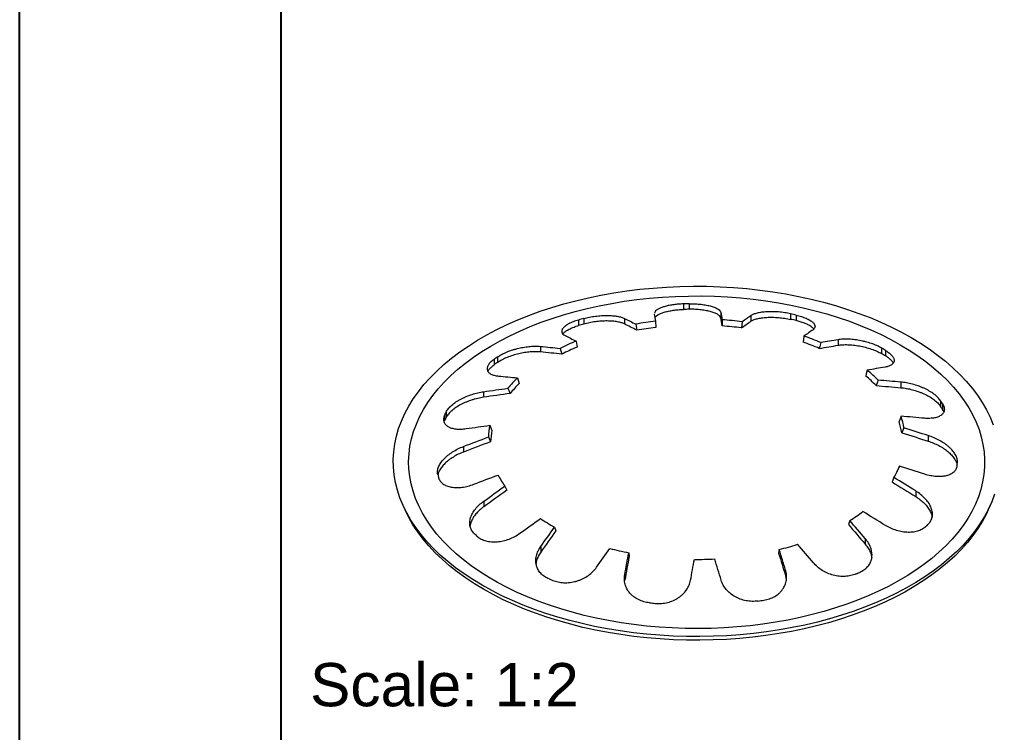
# Model space of a CAD drawing. Header units: millimetres. Extents: x 4187 to 4443, y 1230 to 1589.
# Drawn here: x 4186.7 to 4281.7, y 1303.2 to 1372.8 of the extents above; entities that cross this region are included whole.
import ezdxf

# ---------------------------------------------------------------- set-up
doc = ezdxf.new("R2010")
doc.units = ezdxf.units.MM
doc.styles.get("Standard").update_dxf_attribs({"font": 'arial.ttf'})

msp = doc.modelspace()

# ---------------------------------------------------------------- linework, layer by layer
at = {"color": 135, "lineweight": 25}
msp.add_line((4186.694, 1230.315), (4186.694, 1588.758), dxfattribs=at)
msp.add_line((4212.206, 1582.38), (4212.206, 1236.693))
at = {"color": 7, "linetype": 'Continuous', "lineweight": 15}
for p, q in [((4251.537, 1345.02), (4251.537, 1344.479)), ((4252.103, 1345.033), (4252.103, 1344.492)), ((4248.706, 1344.06), (4248.693, 1344.014)), ((4255.184, 1344.184), (4255.184, 1343.643)), ((4258.126, 1343.87), (4258.126, 1343.329)), ((4262.007, 1344.052), (4262.007, 1343.51)), ((4262.533, 1343.931), (4262.533, 1343.389)), ((4241.29, 1343.447), (4241.29, 1342.905)), ((4241.798, 1343.591), (4241.798, 1343.05)), ((4245.769, 1343.607), (4245.769, 1343.066)), ((4246.89, 1343.043), (4246.986, 1342.453)), ((4248.818, 1343.324), (4248.829, 1342.722)), ((4255.314, 1343.467), (4255.325, 1342.863)), ((4257.272, 1343.271), (4257.197, 1342.676)), ((4263.307, 1341.875), (4263.231, 1341.28)), ((4241.056, 1341.388), (4241.152, 1340.799)), ((4266.643, 1341.525), (4266.643, 1340.983)), ((4237.573, 1340.87), (4237.573, 1340.328)), ((4239.493, 1340.679), (4239.658, 1340.121)), ((4270.89, 1340.709), (4270.89, 1340.167)), ((4271.285, 1340.475), (4271.285, 1339.933)), ((4233.038, 1339.603), (4233.038, 1339.061)), ((4233.4, 1339.313), (4233.4, 1339.854)), ((4235.329, 1337.797), (4235.494, 1337.239)), ((4270.547, 1337.573), (4270.349, 1337.049)), ((4272.771, 1337.382), (4272.771, 1336.84)), ((4232.015, 1336.445), (4232.015, 1335.903)), ((4234.401, 1336.782), (4234.606, 1336.269)), ((4276.649, 1335.569), (4276.649, 1335.028)), ((4276.845, 1335.262), (4276.845, 1334.721)), ((4228.361, 1334.469), (4228.361, 1333.927)), ((4228.16, 1333.467), (4228.207, 1333.612)), ((4228.207, 1334.154), (4228.207, 1333.612)), ((4272.788, 1334.051), (4272.59, 1333.526)), ((4232.628, 1333.172), (4232.832, 1332.659)), ((4273.071, 1332.915), (4272.86, 1332.44)), ((4232.495, 1332.026), (4232.705, 1331.565)), ((4275.45, 1332.158), (4275.45, 1331.617)), ((4230.056, 1331.097), (4230.056, 1330.555)), ((4272.425, 1328.696), (4272.404, 1328.644)), ((4272.637, 1329.17), (4272.425, 1328.696)), ((4272.095, 1328.066), (4271.906, 1327.641)), ((4234.105, 1327.234), (4234.283, 1326.82)), ((4274.218, 1326.758), (4274.218, 1326.216)), ((4232.033, 1325.751), (4232.033, 1325.21)), ((4224.15, 1325.35), (4224.352, 1324.899)), ((4281.3, 1324.899), (4281.502, 1325.35)), ((4267.787, 1323.866), (4267.654, 1323.48)), ((4238.951, 1323.235), (4239.067, 1322.857)), ((4269.286, 1322.113), (4269.286, 1321.571)), ((4237.606, 1321.332), (4237.606, 1320.791)), ((4260.892, 1321.04), (4260.837, 1320.677)), ((4246.197, 1320.719), (4246.23, 1320.359)), ((4261.509, 1319.028), (4261.509, 1318.486)), ((4245.811, 1318.604), (4245.811, 1318.063)), ((4261.509, 1318.486), (4261.585, 1318.108))]:
    msp.add_line(p, q, dxfattribs=at)
at = {"color": 7, "linetype": 'Continuous', "lineweight": 15, "flags": 128}
for points in [[(4281.929, 1326.446), (4281.655, 1325.706), (4281.326, 1324.974), (4280.94, 1324.251), (4280.499, 1323.538), (4280.004, 1322.837), (4279.456, 1322.15), (4278.856, 1321.477), (4278.205, 1320.821), (4277.504, 1320.181), (4276.755, 1319.56), (4275.959, 1318.959), (4275.117, 1318.379), (4274.232, 1317.821), (4273.306, 1317.286), (4272.339, 1316.775), (4271.334, 1316.289), (4270.292, 1315.83), (4269.217, 1315.397), (4268.109, 1314.993), (4266.972, 1314.617), (4265.806, 1314.27), (4264.616, 1313.954), (4263.402, 1313.668), (4262.168, 1313.414), (4260.915, 1313.191), (4259.646, 1313.001), (4258.364, 1312.843), (4257.072, 1312.718), (4255.771, 1312.626), (4254.464, 1312.567), (4253.154, 1312.542), (4251.843, 1312.551), (4250.534, 1312.592), (4249.23, 1312.668), (4247.933, 1312.776), (4246.645, 1312.917), (4245.37, 1313.092), (4244.109, 1313.298), (4242.865, 1313.537), (4241.641, 1313.807), (4240.438, 1314.108), (4239.26, 1314.44), (4238.108, 1314.801), (4236.986, 1315.191), (4235.894, 1315.61), (4234.835, 1316.056), (4233.811, 1316.529), (4232.825, 1317.027), (4231.878, 1317.55), (4230.972, 1318.097), (4230.109, 1318.666), (4229.29, 1319.257), (4228.517, 1319.868), (4227.792, 1320.499), (4227.116, 1321.147), (4226.49, 1321.812), (4225.916, 1322.492), (4225.394, 1323.186), (4224.926, 1323.893), (4224.513, 1324.611), (4224.155, 1325.339), (4223.853, 1326.075), (4223.608, 1326.819), (4223.42, 1327.567), (4223.29, 1328.32), (4223.217, 1329.076), (4223.203, 1329.832), (4223.246, 1330.589), (4223.348, 1331.343), (4223.507, 1332.094), (4223.723, 1332.84), (4223.997, 1333.58), (4224.327, 1334.313), (4224.713, 1335.036), (4225.153, 1335.749), (4225.648, 1336.449), (4226.196, 1337.137), (4226.796, 1337.809), (4227.448, 1338.466), (4228.148, 1339.105), (4228.898, 1339.726), (4229.694, 1340.327), (4230.535, 1340.908), (4231.42, 1341.466), (4232.347, 1342.001), (4233.314, 1342.512), (4234.319, 1342.997), (4235.36, 1343.457), (4236.436, 1343.889), (4237.543, 1344.294), (4238.681, 1344.67), (4239.846, 1345.016), (4241.037, 1345.333), (4242.25, 1345.619), (4243.485, 1345.873), (4244.737, 1346.096), (4246.006, 1346.286), (4247.288, 1346.444), (4248.581, 1346.569), (4249.882, 1346.661), (4251.188, 1346.719), (4252.498, 1346.744), (4253.809, 1346.736), (4255.118, 1346.694), (4256.422, 1346.619), (4257.719, 1346.511), (4259.007, 1346.369), (4260.282, 1346.195), (4261.543, 1345.988), (4262.787, 1345.75), (4264.012, 1345.48), (4265.214, 1345.178), (4266.392, 1344.847), (4267.544, 1344.486), (4268.667, 1344.095), (4269.759, 1343.677), (4270.817, 1343.231), (4271.841, 1342.758), (4272.827, 1342.259), (4273.774, 1341.736)], [(4272.714, 1341.038), (4273.592, 1340.507), (4274.428, 1339.954), (4275.22, 1339.38), (4275.966, 1338.786), (4276.664, 1338.173), (4277.314, 1337.542), (4277.915, 1336.896), (4278.463, 1336.234), (4278.96, 1335.558), (4279.403, 1334.87), (4279.791, 1334.171), (4280.125, 1333.463), (4280.403, 1332.747), (4280.625, 1332.025), (4280.789, 1331.297), (4280.897, 1330.566), (4280.947, 1329.832), (4280.94, 1329.099), (4280.875, 1328.366), (4280.753, 1327.635), (4280.574, 1326.909), (4280.339, 1326.187), (4280.047, 1325.473), (4279.699, 1324.767), (4279.297, 1324.071), (4278.841, 1323.386), (4278.331, 1322.714), (4277.769, 1322.056), (4277.157, 1321.413), (4276.494, 1320.786), (4275.784, 1320.178), (4275.026, 1319.588), (4274.223, 1319.02), (4273.376, 1318.472), (4272.488, 1317.947), (4271.559, 1317.446), (4270.592, 1316.97), (4269.588, 1316.52), (4268.551, 1316.096), (4267.481, 1315.699), (4266.381, 1315.331), (4265.254, 1314.992), (4264.101, 1314.683), (4262.925, 1314.404), (4261.729, 1314.156), (4260.514, 1313.939), (4259.284, 1313.755), (4258.04, 1313.602), (4256.786, 1313.483), (4255.524, 1313.396), (4254.256, 1313.342), (4252.985, 1313.321), (4251.714, 1313.334), (4250.445, 1313.379), (4249.181, 1313.458), (4247.925, 1313.569), (4246.678, 1313.714), (4245.445, 1313.89), (4244.226, 1314.099), (4243.025, 1314.339), (4241.843, 1314.61), (4240.685, 1314.912), (4239.551, 1315.243), (4238.444, 1315.604), (4237.366, 1315.994), (4236.32, 1316.411), (4235.308, 1316.855), (4234.332, 1317.325), (4233.393, 1317.82), (4232.494, 1318.339), (4231.637, 1318.881), (4230.823, 1319.444), (4230.054, 1320.029), (4229.331, 1320.632), (4228.657, 1321.254), (4228.032, 1321.893), (4227.457, 1322.548), (4226.934, 1323.217), (4226.464, 1323.899), (4226.048, 1324.592), (4225.687, 1325.296), (4225.381, 1326.008), (4225.132, 1326.728), (4224.938, 1327.453), (4224.802, 1328.183), (4224.723, 1328.915), (4224.702, 1329.649), (4224.738, 1330.382), (4224.831, 1331.114), (4224.981, 1331.843), (4225.189, 1332.567), (4225.453, 1333.285), (4225.772, 1333.995), (4226.147, 1334.696), (4226.577, 1335.387), (4227.06, 1336.066), (4227.596, 1336.731), (4228.183, 1337.382), (4228.821, 1338.017), (4229.508, 1338.635), (4230.242, 1339.234), (4231.022, 1339.813), (4231.847, 1340.371), (4232.715, 1340.907), (4233.624, 1341.42), (4234.573, 1341.909), (4235.558, 1342.373), (4236.579, 1342.81), (4237.633, 1343.22), (4238.718, 1343.603), (4239.832, 1343.956), (4240.972, 1344.281), (4242.137, 1344.575), (4243.323, 1344.838), (4244.529, 1345.071), (4245.752, 1345.271), (4246.989, 1345.44), (4248.238, 1345.576), (4249.497, 1345.679), (4250.762, 1345.75), (4252.032, 1345.787), (4253.303, 1345.791), (4254.573, 1345.762), (4255.84, 1345.7), (4257.1, 1345.605), (4258.352, 1345.477), (4259.593, 1345.316), (4260.819, 1345.124), (4262.03, 1344.899), (4263.221, 1344.644), (4264.391, 1344.357), (4265.538, 1344.04), (4266.659, 1343.694), (4267.751, 1343.319), (4268.813, 1342.915), (4269.842, 1342.485), (4270.837, 1342.028), (4271.795, 1341.545), (4272.714, 1341.038)], [(4264.959, 1341.236), (4264.86, 1340.861), (4264.809, 1340.669)], [(4273.774, 1341.736), (4274.68, 1341.19), (4275.544, 1340.62), (4276.362, 1340.029), (4277.135, 1339.418), (4277.86, 1338.788), (4278.537, 1338.14), (4279.162, 1337.475), (4279.737, 1336.795), (4280.258, 1336.101), (4280.726, 1335.394), (4281.14, 1334.676), (4281.497, 1333.948), (4281.799, 1333.211)], [(4269.488, 1338.545), (4269.395, 1338.193), (4269.338, 1337.977)], [(4281.3, 1324.899), (4281.124, 1324.526), (4280.741, 1323.808), (4280.304, 1323.1), (4279.812, 1322.404), (4279.268, 1321.722), (4278.672, 1321.054), (4278.026, 1320.402), (4277.33, 1319.767), (4276.586, 1319.151), (4275.795, 1318.554), (4274.96, 1317.978), (4274.081, 1317.423), (4273.161, 1316.892), (4272.201, 1316.385), (4271.203, 1315.903), (4270.169, 1315.446), (4269.101, 1315.017), (4268.001, 1314.615), (4266.872, 1314.242), (4265.715, 1313.898), (4264.533, 1313.584), (4263.327, 1313.3), (4262.102, 1313.047), (4260.858, 1312.826), (4259.598, 1312.637), (4258.325, 1312.48), (4257.042, 1312.356), (4255.75, 1312.265), (4254.452, 1312.207), (4253.152, 1312.182), (4251.85, 1312.19), (4250.551, 1312.232), (4249.256, 1312.307), (4247.968, 1312.414), (4246.689, 1312.555), (4245.423, 1312.728), (4244.171, 1312.933), (4242.935, 1313.17), (4241.72, 1313.438), (4240.526, 1313.737), (4239.356, 1314.066), (4238.212, 1314.425), (4237.097, 1314.812), (4236.013, 1315.228), (4234.962, 1315.671), (4233.946, 1316.14), (4232.966, 1316.635), (4232.026, 1317.155), (4231.126, 1317.698), (4230.269, 1318.263), (4229.456, 1318.85), (4228.689, 1319.456), (4227.969, 1320.082), (4227.297, 1320.726), (4226.676, 1321.386), (4226.106, 1322.061), (4225.588, 1322.751), (4225.123, 1323.453), (4224.713, 1324.166), (4224.357, 1324.888), (4224.352, 1324.899)]]:
    msp.add_lwpolyline(points, dxfattribs=at)
at = {"color": 7, "linetype": 'Continuous', "lineweight": 15}
for centre, radius, start, end in [((4252.825, 1300.937), 44.102, 90.93776, 91.67364), ((4252.825, 1300.395), 44.102, 90.93776, 91.67364), ((4253.69, 1306.715), 38.252, 76.63256, 77.44167), ((4251.354, 1309.078), 35.811, 105.47552, 106.32099), ((4251.354, 1308.537), 35.811, 105.47552, 106.32099), ((4252.629, 1310.426), 33.118, 96.60849, 99.97899), ((4252.892, 1309.366), 34.186, 82.63896, 85.93886), ((4252.892, 1309.117), 33.834, 82.69051, 85.8769), ((4253.69, 1306.174), 38.252, 76.63256, 77.44167), ((4252.631, 1310.162), 32.781, 96.66129, 99.91557), ((4255.161, 1318.366), 24.881, 66.81053, 70.88917), ((4249.631, 1320.417), 22.657, 112.23873, 116.58015), ((4255.139, 1318.026), 24.621, 66.87409, 70.81275), ((4249.665, 1320.048), 22.429, 112.30692, 116.49827), ((4259.071, 1320.307), 23.578, 58.8, 59.91713), ((4259.071, 1319.765), 23.578, 58.8, 59.91713), ((4245.096, 1322.624), 20.825, 124.16873, 125.38227), ((4245.096, 1322.082), 20.825, 124.16873, 125.38227), ((4261.041, 1328.278), 13.295, 44.3593, 50.55407), ((4243.457, 1329.433), 11.663, 134.18002, 140.94037), ((4243.555, 1328.974), 11.546, 134.2863, 140.81278), ((4260.96, 1327.835), 13.155, 44.45564, 50.43819), ((4266.863, 1329.095), 11.734, 31.70677, 33.48573), ((4237.666, 1329.731), 10.443, 153.01781, 154.94052), ((4266.863, 1328.554), 11.734, 31.70677, 33.48573), ((4237.666, 1329.189), 10.443, 153.01781, 154.94052), ((4265.832, 1331.27), 7.125, 9.45094, 18.45677), ((4265.966, 1331.75), 7.2, 9.30568, 18.63147), ((4239.369, 1331.81), 6.877, 168.57996, 178.19616), ((4239.507, 1331.329), 6.806, 168.7303, 178.01548), ((4269.719, 1330.326), 8.607, 352.44789, 354.635), ((4264.89, 1332.289), 8.351, 329.62064, 338.06815), ((4236.349, 1330.406), 9.031, 193.0581, 195.17634), ((4241.622, 1332.775), 9.338, 208.55098, 216.39174), ((4258.96, 1337.978), 16.645, 302.02414, 307.35676), ((4247.829, 1339.752), 18.752, 236.81758, 241.74271), ((4264.614, 1333.288), 14.584, 316.89862, 318.43745), ((4242.546, 1334.797), 16.718, 226.85285, 228.25779), ((4252.132, 1350.589), 30.454, 255.19815, 258.76253), ((4253.986, 1348.779), 28.585, 283.97994, 287.69802), ((4252.827, 1355.234), 35.157, 269.63464, 272.87353), ((4249.913, 1347.253), 31.271, 248.45208, 249.37753), ((4256.863, 1344.575), 28.365, 293.98486, 294.97247), ((4252.744, 1358.513), 42.913, 263.96678, 264.71619), ((4253.08, 1357.129), 41.518, 277.96441, 278.73052)]:
    msp.add_arc(centre, radius, start, end, dxfattribs=at)
for points, knots in [([(4251.537, 1345.02), (4251.375, 1345.013), (4251.051, 1344.998), (4250.583, 1344.946), (4250.147, 1344.872), (4249.751, 1344.777), (4249.407, 1344.665), (4249.116, 1344.538), (4248.898, 1344.4), (4248.738, 1344.256), (4248.727, 1344.161), (4248.722, 1344.115)], [0, 0, 0, 0, 0.1089364, 0.2178798, 0.3267349, 0.4356078, 0.5464546, 0.657324, 0.7730098, 0.8887175, 1, 1, 1, 1]), ([(4252.103, 1345.033), (4252.304, 1345.036), (4252.501, 1345.033), (4252.792, 1345.019), (4252.889, 1345.013), (4253.08, 1344.998), (4253.175, 1344.988), (4253.451, 1344.956), (4253.625, 1344.93), (4253.873, 1344.882), (4253.954, 1344.865), (4254.108, 1344.828), (4254.181, 1344.809), (4254.391, 1344.748), (4254.518, 1344.704), (4254.742, 1344.608), (4254.837, 1344.559), (4254.994, 1344.456), (4255.057, 1344.402), (4255.147, 1344.293), (4255.174, 1344.239), (4255.184, 1344.184)], [0, 0, 0, 0, 0.125, 0.125, 0.1875, 0.1875, 0.25, 0.25, 0.375, 0.375, 0.4375, 0.4375, 0.5, 0.5, 0.625, 0.625, 0.75, 0.75, 0.875, 0.875, 1, 1, 1, 1]), ([(4241.798, 1343.591), (4241.979, 1343.641), (4242.165, 1343.685), (4242.452, 1343.742), (4242.548, 1343.76), (4242.745, 1343.792), (4242.844, 1343.806), (4243.139, 1343.844), (4243.334, 1343.863), (4243.625, 1343.881), (4243.721, 1343.886), (4243.911, 1343.891), (4244.003, 1343.892), (4244.276, 1343.891), (4244.451, 1343.883), (4244.783, 1343.857), (4244.937, 1343.837), (4245.22, 1343.788), (4245.351, 1343.758), (4245.582, 1343.689), (4245.683, 1343.651), (4245.769, 1343.607)], [0, 0, 0, 0, 0.125, 0.125, 0.1875, 0.1875, 0.25, 0.25, 0.375, 0.375, 0.4375, 0.4375, 0.5, 0.5, 0.625, 0.625, 0.75, 0.75, 0.875, 0.875, 1, 1, 1, 1]), ([(4248.752, 1343.684), (4248.772, 1343.717), (4248.824, 1343.802), (4249.012, 1343.937), (4249.295, 1344.081), (4249.658, 1344.209), (4250.073, 1344.316), (4250.534, 1344.397), (4251.023, 1344.455), (4251.365, 1344.471), (4251.537, 1344.479)], [0, 0, 0, 0, 0.085907, 0.222425, 0.358908, 0.490844, 0.622746, 0.748003, 0.873241, 1, 1, 1, 1]), ([(4255.184, 1343.643), (4255.174, 1343.697), (4255.147, 1343.752), (4255.08, 1343.832), (4255.054, 1343.859), (4254.992, 1343.912), (4254.956, 1343.939), (4254.837, 1344.017), (4254.742, 1344.067), (4254.577, 1344.137), (4254.517, 1344.16), (4254.391, 1344.204), (4254.323, 1344.226), (4254.112, 1344.287), (4253.96, 1344.324), (4253.631, 1344.387), (4253.453, 1344.415), (4253.086, 1344.457), (4252.896, 1344.473), (4252.505, 1344.492), (4252.304, 1344.495), (4252.103, 1344.492)], [0, 0, 0, 0, 0.125, 0.125, 0.1875, 0.1875, 0.25, 0.25, 0.375, 0.375, 0.4375, 0.4375, 0.5, 0.5, 0.625, 0.625, 0.75, 0.75, 0.875, 0.875, 1, 1, 1, 1]), ([(4262.007, 1344.052), (4261.817, 1344.094), (4261.623, 1344.13), (4261.227, 1344.189), (4261.023, 1344.212), (4260.623, 1344.245), (4260.426, 1344.254), (4260.135, 1344.259), (4260.039, 1344.258), (4259.852, 1344.254), (4259.761, 1344.251), (4259.583, 1344.241), (4259.496, 1344.234), (4259.327, 1344.218), (4259.245, 1344.208), (4259.008, 1344.175), (4258.863, 1344.147), (4258.601, 1344.083), (4258.483, 1344.046), (4258.28, 1343.963), (4258.195, 1343.919), (4258.126, 1343.87)], [0, 0, 0, 0, 0.125, 0.125, 0.25, 0.25, 0.375, 0.375, 0.4375, 0.4375, 0.5, 0.5, 0.5625, 0.5625, 0.625, 0.625, 0.75, 0.75, 0.875, 0.875, 1, 1, 1, 1]), ([(4262.533, 1343.931), (4262.719, 1343.887), (4262.893, 1343.838), (4263.139, 1343.758), (4263.219, 1343.73), (4263.372, 1343.672), (4263.446, 1343.642), (4263.654, 1343.551), (4263.778, 1343.488), (4263.941, 1343.39), (4263.992, 1343.356), (4264.084, 1343.289), (4264.125, 1343.256), (4264.236, 1343.156), (4264.292, 1343.089), (4264.369, 1342.957), (4264.389, 1342.893), (4264.393, 1342.77), (4264.377, 1342.711), (4264.31, 1342.599), (4264.26, 1342.548), (4264.192, 1342.5)], [0, 0, 0, 0, 0.125, 0.125, 0.1875, 0.1875, 0.25, 0.25, 0.375, 0.375, 0.4375, 0.4375, 0.5, 0.5, 0.625, 0.625, 0.75, 0.75, 0.875, 0.875, 1, 1, 1, 1]), ([(4241.29, 1343.447), (4241.108, 1343.393), (4240.939, 1343.336), (4240.625, 1343.212), (4240.478, 1343.146), (4240.221, 1343.009), (4240.109, 1342.939), (4239.966, 1342.832), (4239.922, 1342.796), (4239.845, 1342.724), (4239.811, 1342.688), (4239.753, 1342.617), (4239.729, 1342.582), (4239.689, 1342.512), (4239.674, 1342.477), (4239.643, 1342.375), (4239.642, 1342.31), (4239.676, 1342.187), (4239.711, 1342.129), (4239.817, 1342.022), (4239.887, 1341.973), (4239.974, 1341.929)], [0, 0, 0, 0, 0.125, 0.125, 0.25, 0.25, 0.375, 0.375, 0.4375, 0.4375, 0.5, 0.5, 0.5625, 0.5625, 0.625, 0.625, 0.75, 0.75, 0.875, 0.875, 1, 1, 1, 1]), ([(4239.774, 1342.091), (4239.812, 1342.138), (4239.901, 1342.248), (4240.138, 1342.421), (4240.46, 1342.599), (4240.842, 1342.764), (4241.14, 1342.858), (4241.29, 1342.905)], [0, 0, 0, 0, 0.1620627, 0.3791416, 0.5852842, 0.7913965, 1, 1, 1, 1]), ([(4245.769, 1343.066), (4245.683, 1343.109), (4245.582, 1343.148), (4245.411, 1343.199), (4245.35, 1343.215), (4245.22, 1343.245), (4245.152, 1343.259), (4244.937, 1343.296), (4244.784, 1343.315), (4244.538, 1343.335), (4244.453, 1343.34), (4244.278, 1343.348), (4244.188, 1343.35), (4243.914, 1343.351), (4243.726, 1343.346), (4243.341, 1343.322), (4243.141, 1343.303), (4242.748, 1343.252), (4242.554, 1343.221), (4242.169, 1343.145), (4241.979, 1343.1), (4241.798, 1343.05)], [0, 0, 0, 0, 0.125, 0.125, 0.1875, 0.1875, 0.25, 0.25, 0.375, 0.375, 0.4375, 0.4375, 0.5, 0.5, 0.625, 0.625, 0.75, 0.75, 0.875, 0.875, 1, 1, 1, 1]), ([(4258.126, 1343.329), (4258.195, 1343.377), (4258.28, 1343.422), (4258.431, 1343.483), (4258.485, 1343.502), (4258.602, 1343.539), (4258.665, 1343.557), (4258.862, 1343.606), (4259.007, 1343.633), (4259.242, 1343.666), (4259.323, 1343.676), (4259.492, 1343.692), (4259.58, 1343.699), (4259.848, 1343.714), (4260.034, 1343.718), (4260.419, 1343.713), (4260.621, 1343.704), (4261.02, 1343.671), (4261.22, 1343.649), (4261.619, 1343.589), (4261.817, 1343.553), (4262.007, 1343.51)], [0, 0, 0, 0, 0.125, 0.125, 0.1875, 0.1875, 0.25, 0.25, 0.375, 0.375, 0.4375, 0.4375, 0.5, 0.5, 0.625, 0.625, 0.75, 0.75, 0.875, 0.875, 1, 1, 1, 1]), ([(4264.256, 1342.574), (4264.244, 1342.592), (4264.193, 1342.669), (4264.009, 1342.808), (4263.719, 1342.983), (4263.355, 1343.143), (4262.96, 1343.28), (4262.669, 1343.354), (4262.533, 1343.389)], [0, 0, 0, 0, 0.058012, 0.256955, 0.455848, 0.644751, 0.833629, 1, 1, 1, 1]), ([(4233.4, 1339.854), (4233.53, 1339.942), (4233.672, 1340.027), (4233.905, 1340.147), (4233.985, 1340.187), (4234.152, 1340.263), (4234.239, 1340.301), (4234.502, 1340.407), (4234.684, 1340.472), (4234.967, 1340.561), (4235.063, 1340.589), (4235.255, 1340.641), (4235.351, 1340.665), (4235.639, 1340.733), (4235.832, 1340.77), (4236.215, 1340.831), (4236.401, 1340.854), (4236.761, 1340.884), (4236.937, 1340.891), (4237.27, 1340.892), (4237.427, 1340.884), (4237.573, 1340.87)], [0, 0, 0, 0, 0.125, 0.125, 0.1875, 0.1875, 0.25, 0.25, 0.375, 0.375, 0.4375, 0.4375, 0.5, 0.5, 0.625, 0.625, 0.75, 0.75, 0.875, 0.875, 1, 1, 1, 1]), ([(4270.89, 1340.709), (4270.746, 1340.792), (4270.59, 1340.871), (4270.255, 1341.02), (4270.075, 1341.09), (4269.703, 1341.217), (4269.513, 1341.274), (4269.219, 1341.35), (4269.12, 1341.374), (4268.922, 1341.417), (4268.824, 1341.437), (4268.628, 1341.473), (4268.531, 1341.489), (4268.336, 1341.517), (4268.239, 1341.529), (4267.952, 1341.56), (4267.768, 1341.573), (4267.415, 1341.584), (4267.244, 1341.582), (4266.926, 1341.564), (4266.779, 1341.548), (4266.643, 1341.525)], [0, 0, 0, 0, 0.125, 0.125, 0.25, 0.25, 0.375, 0.375, 0.4375, 0.4375, 0.5, 0.5, 0.5625, 0.5625, 0.625, 0.625, 0.75, 0.75, 0.875, 0.875, 1, 1, 1, 1]), ([(4266.643, 1340.983), (4266.779, 1341.006), (4266.926, 1341.022), (4267.162, 1341.036), (4267.244, 1341.039), (4267.413, 1341.041), (4267.5, 1341.04), (4267.767, 1341.032), (4267.951, 1341.019), (4268.235, 1340.988), (4268.331, 1340.976), (4268.526, 1340.948), (4268.625, 1340.931), (4268.921, 1340.878), (4269.116, 1340.835), (4269.506, 1340.735), (4269.701, 1340.676), (4270.072, 1340.55), (4270.249, 1340.481), (4270.587, 1340.331), (4270.746, 1340.251), (4270.89, 1340.167)], [0, 0, 0, 0, 0.125, 0.125, 0.1875, 0.1875, 0.25, 0.25, 0.375, 0.375, 0.4375, 0.4375, 0.5, 0.5, 0.625, 0.625, 0.75, 0.75, 0.875, 0.875, 1, 1, 1, 1]), ([(4237.573, 1340.328), (4237.426, 1340.343), (4237.27, 1340.35), (4237.023, 1340.35), (4236.938, 1340.348), (4236.764, 1340.341), (4236.675, 1340.335), (4236.402, 1340.312), (4236.216, 1340.29), (4235.932, 1340.245), (4235.837, 1340.228), (4235.644, 1340.19), (4235.546, 1340.169), (4235.256, 1340.102), (4235.066, 1340.05), (4234.691, 1339.933), (4234.504, 1339.866), (4234.153, 1339.725), (4233.988, 1339.649), (4233.675, 1339.487), (4233.53, 1339.401), (4233.4, 1339.313)], [0, 0, 0, 0, 0.125, 0.125, 0.1875, 0.1875, 0.25, 0.25, 0.375, 0.375, 0.4375, 0.4375, 0.5, 0.5, 0.625, 0.625, 0.75, 0.75, 0.875, 0.875, 1, 1, 1, 1]), ([(4271.285, 1340.475), (4271.423, 1340.391), (4271.545, 1340.306), (4271.703, 1340.176), (4271.751, 1340.133), (4271.84, 1340.045), (4271.88, 1340.001), (4271.986, 1339.871), (4272.037, 1339.787), (4272.087, 1339.662), (4272.099, 1339.621), (4272.113, 1339.541), (4272.115, 1339.503), (4272.108, 1339.39), (4272.084, 1339.319), (4272.001, 1339.188), (4271.942, 1339.129), (4271.792, 1339.024), (4271.7, 1338.977), (4271.488, 1338.9), (4271.368, 1338.87), (4271.235, 1338.847)], [0, 0, 0, 0, 0.125, 0.125, 0.1875, 0.1875, 0.25, 0.25, 0.375, 0.375, 0.4375, 0.4375, 0.5, 0.5, 0.625, 0.625, 0.75, 0.75, 0.875, 0.875, 1, 1, 1, 1]), ([(4272.027, 1339.239), (4272.019, 1339.258), (4271.984, 1339.348), (4271.832, 1339.519), (4271.595, 1339.734), (4271.384, 1339.87), (4271.285, 1339.933)], [0, 0, 0, 0, 0.085514, 0.402981, 0.720405, 1, 1, 1, 1]), ([(4233.038, 1339.603), (4232.909, 1339.512), (4232.799, 1339.42), (4232.613, 1339.235), (4232.537, 1339.141), (4232.427, 1338.959), (4232.391, 1338.871), (4232.367, 1338.743), (4232.364, 1338.701), (4232.368, 1338.621), (4232.375, 1338.582), (4232.398, 1338.506), (4232.414, 1338.47), (4232.456, 1338.401), (4232.482, 1338.367), (4232.572, 1338.272), (4232.649, 1338.217), (4232.836, 1338.121), (4232.946, 1338.08), (4233.192, 1338.016), (4233.329, 1337.993), (4233.478, 1337.978)], [0, 0, 0, 0, 0.125, 0.125, 0.25, 0.25, 0.375, 0.375, 0.4375, 0.4375, 0.5, 0.5, 0.5625, 0.5625, 0.625, 0.625, 0.75, 0.75, 0.875, 0.875, 1, 1, 1, 1]), ([(4232.448, 1338.432), (4232.475, 1338.485), (4232.54, 1338.613), (4232.734, 1338.828), (4232.936, 1338.983), (4233.038, 1339.061)], [0, 0, 0, 0, 0.2573688, 0.6264554, 1, 1, 1, 1]), ([(4276.649, 1335.569), (4276.576, 1335.679), (4276.485, 1335.788), (4276.27, 1336.004), (4276.144, 1336.112), (4275.866, 1336.319), (4275.714, 1336.418), (4275.468, 1336.56), (4275.383, 1336.607), (4275.21, 1336.695), (4275.121, 1336.738), (4274.941, 1336.82), (4274.85, 1336.859), (4274.663, 1336.934), (4274.568, 1336.97), (4274.281, 1337.072), (4274.09, 1337.131), (4273.705, 1337.232), (4273.511, 1337.275), (4273.134, 1337.342), (4272.95, 1337.366), (4272.771, 1337.382)], [0, 0, 0, 0, 0.125, 0.125, 0.25, 0.25, 0.375, 0.375, 0.4375, 0.4375, 0.5, 0.5, 0.5625, 0.5625, 0.625, 0.625, 0.75, 0.75, 0.875, 0.875, 1, 1, 1, 1]), ([(4228.361, 1334.469), (4228.417, 1334.58), (4228.492, 1334.69), (4228.629, 1334.856), (4228.679, 1334.912), (4228.789, 1335.022), (4228.848, 1335.078), (4229.034, 1335.239), (4229.171, 1335.344), (4229.397, 1335.494), (4229.476, 1335.544), (4229.638, 1335.64), (4229.72, 1335.686), (4229.974, 1335.82), (4230.151, 1335.903), (4230.519, 1336.056), (4230.705, 1336.124), (4231.08, 1336.244), (4231.271, 1336.297), (4231.648, 1336.384), (4231.833, 1336.419), (4232.015, 1336.445)], [0, 0, 0, 0, 0.125, 0.125, 0.1875, 0.1875, 0.25, 0.25, 0.375, 0.375, 0.4375, 0.4375, 0.5, 0.5, 0.625, 0.625, 0.75, 0.75, 0.875, 0.875, 1, 1, 1, 1]), ([(4272.771, 1336.84), (4272.95, 1336.825), (4273.134, 1336.8), (4273.415, 1336.751), (4273.51, 1336.732), (4273.701, 1336.69), (4273.798, 1336.666), (4274.089, 1336.589), (4274.28, 1336.53), (4274.564, 1336.43), (4274.658, 1336.394), (4274.846, 1336.319), (4274.939, 1336.279), (4275.21, 1336.156), (4275.382, 1336.068), (4275.709, 1335.88), (4275.864, 1335.779), (4276.142, 1335.573), (4276.266, 1335.467), (4276.484, 1335.248), (4276.576, 1335.138), (4276.649, 1335.028)], [0, 0, 0, 0, 0.125, 0.125, 0.1875, 0.1875, 0.25, 0.25, 0.375, 0.375, 0.4375, 0.4375, 0.5, 0.5, 0.625, 0.625, 0.75, 0.75, 0.875, 0.875, 1, 1, 1, 1]), ([(4232.015, 1335.903), (4231.833, 1335.877), (4231.648, 1335.843), (4231.368, 1335.778), (4231.274, 1335.754), (4231.085, 1335.702), (4230.99, 1335.674), (4230.706, 1335.583), (4230.52, 1335.515), (4230.248, 1335.401), (4230.158, 1335.362), (4229.98, 1335.279), (4229.892, 1335.235), (4229.637, 1335.1), (4229.476, 1335.006), (4229.176, 1334.806), (4229.035, 1334.699), (4228.787, 1334.484), (4228.679, 1334.374), (4228.493, 1334.151), (4228.417, 1334.038), (4228.361, 1333.927)], [0, 0, 0, 0, 0.125, 0.125, 0.1875, 0.1875, 0.25, 0.25, 0.375, 0.375, 0.4375, 0.4375, 0.5, 0.5, 0.625, 0.625, 0.75, 0.75, 0.875, 0.875, 1, 1, 1, 1]), ([(4276.845, 1335.262), (4276.912, 1335.153), (4276.96, 1335.048), (4277.002, 1334.894), (4277.012, 1334.843), (4277.021, 1334.743), (4277.02, 1334.694), (4277.004, 1334.554), (4276.975, 1334.466), (4276.902, 1334.345), (4276.873, 1334.306), (4276.807, 1334.232), (4276.77, 1334.198), (4276.646, 1334.101), (4276.546, 1334.045), (4276.317, 1333.952), (4276.19, 1333.916), (4275.912, 1333.864), (4275.76, 1333.847), (4275.439, 1333.836), (4275.271, 1333.84), (4275.094, 1333.855)], [0, 0, 0, 0, 0.125, 0.125, 0.1875, 0.1875, 0.25, 0.25, 0.375, 0.375, 0.4375, 0.4375, 0.5, 0.5, 0.625, 0.625, 0.75, 0.75, 0.875, 0.875, 1, 1, 1, 1]), ([(4276.964, 1334.477), (4276.964, 1334.478), (4276.948, 1334.555), (4276.896, 1334.639), (4276.845, 1334.721)], [0, 0, 0, 0, 0.0132713, 1, 1, 1, 1]), ([(4228.207, 1334.154), (4228.154, 1334.04), (4228.121, 1333.931), (4228.097, 1333.72), (4228.105, 1333.618), (4228.16, 1333.429), (4228.207, 1333.343), (4228.306, 1333.224), (4228.344, 1333.186), (4228.428, 1333.117), (4228.475, 1333.084), (4228.575, 1333.024), (4228.629, 1332.996), (4228.744, 1332.946), (4228.807, 1332.923), (4229.003, 1332.864), (4229.145, 1332.835), (4229.452, 1332.799), (4229.618, 1332.793), (4229.963, 1332.801), (4230.141, 1332.817), (4230.327, 1332.843)], [0, 0, 0, 0, 0.125, 0.125, 0.25, 0.25, 0.375, 0.375, 0.4375, 0.4375, 0.5, 0.5, 0.5625, 0.5625, 0.625, 0.625, 0.75, 0.75, 0.875, 0.875, 1, 1, 1, 1]), ([(4278.289, 1329.522), (4278.3, 1329.639), (4278.29, 1329.76), (4278.231, 1330.01), (4278.181, 1330.14), (4278.044, 1330.398), (4277.958, 1330.526), (4277.802, 1330.717), (4277.746, 1330.781), (4277.626, 1330.906), (4277.563, 1330.967), (4277.43, 1331.087), (4277.361, 1331.146), (4277.215, 1331.262), (4277.138, 1331.319), (4276.901, 1331.485), (4276.734, 1331.588), (4276.386, 1331.779), (4276.202, 1331.868), (4275.831, 1332.027), (4275.642, 1332.097), (4275.45, 1332.158)], [0, 0, 0, 0, 0.125, 0.125, 0.25, 0.25, 0.375, 0.375, 0.4375, 0.4375, 0.5, 0.5, 0.5625, 0.5625, 0.625, 0.625, 0.75, 0.75, 0.875, 0.875, 1, 1, 1, 1]), ([(4275.45, 1331.617), (4275.625, 1331.556), (4275.973, 1331.435), (4276.478, 1331.195), (4276.95, 1330.918), (4277.369, 1330.609), (4277.722, 1330.279), (4277.993, 1329.944), (4278.183, 1329.617), (4278.238, 1329.411), (4278.265, 1329.312)], [0, 0, 0, 0, 0.129647, 0.259276, 0.389142, 0.518973, 0.64448, 0.769955, 0.889108, 1, 1, 1, 1]), ([(4227.552, 1328.365), (4227.525, 1328.48), (4227.519, 1328.599), (4227.538, 1328.784), (4227.549, 1328.847), (4227.581, 1328.975), (4227.603, 1329.04), (4227.679, 1329.234), (4227.749, 1329.364), (4227.879, 1329.558), (4227.927, 1329.624), (4228.03, 1329.752), (4228.085, 1329.815), (4228.26, 1330.001), (4228.392, 1330.122), (4228.68, 1330.356), (4228.834, 1330.465), (4229.159, 1330.672), (4229.332, 1330.769), (4229.687, 1330.946), (4229.869, 1331.026), (4230.056, 1331.097)], [0, 0, 0, 0, 0.125, 0.125, 0.1875, 0.1875, 0.25, 0.25, 0.375, 0.375, 0.4375, 0.4375, 0.5, 0.5, 0.625, 0.625, 0.75, 0.75, 0.875, 0.875, 1, 1, 1, 1]), ([(4230.056, 1330.555), (4229.885, 1330.485), (4229.542, 1330.344), (4229.059, 1330.076), (4228.616, 1329.773), (4228.235, 1329.443), (4227.925, 1329.097), (4227.705, 1328.751), (4227.585, 1328.489), (4227.567, 1328.352), (4227.563, 1328.322)], [0, 0, 0, 0, 0.140545, 0.281069, 0.421857, 0.562608, 0.698544, 0.834445, 0.963521, 1, 1, 1, 1]), ([(4278.252, 1329.195), (4278.237, 1329.08), (4278.202, 1328.973), (4278.122, 1328.823), (4278.09, 1328.775), (4278.018, 1328.683), (4277.977, 1328.64), (4277.842, 1328.517), (4277.737, 1328.446), (4277.555, 1328.356), (4277.49, 1328.328), (4277.355, 1328.28), (4277.284, 1328.259), (4277.065, 1328.204), (4276.907, 1328.18), (4276.571, 1328.156), (4276.398, 1328.157), (4276.04, 1328.182), (4275.854, 1328.207), (4275.48, 1328.281), (4275.292, 1328.329), (4275.104, 1328.389)], [0, 0, 0, 0, 0.125, 0.125, 0.1875, 0.1875, 0.25, 0.25, 0.375, 0.375, 0.4375, 0.4375, 0.5, 0.5, 0.625, 0.625, 0.75, 0.75, 0.875, 0.875, 1, 1, 1, 1]), ([(4227.633, 1328.041), (4227.665, 1327.925), (4227.716, 1327.818), (4227.856, 1327.622), (4227.946, 1327.531), (4228.158, 1327.376), (4228.28, 1327.31), (4228.485, 1327.229), (4228.558, 1327.205), (4228.707, 1327.163), (4228.785, 1327.146), (4228.945, 1327.118), (4229.027, 1327.107), (4229.197, 1327.092), (4229.285, 1327.087), (4229.553, 1327.085), (4229.736, 1327.096), (4230.11, 1327.144), (4230.303, 1327.181), (4230.686, 1327.279), (4230.877, 1327.34), (4231.066, 1327.412)], [0, 0, 0, 0, 0.125, 0.125, 0.25, 0.25, 0.375, 0.375, 0.4375, 0.4375, 0.5, 0.5, 0.5625, 0.5625, 0.625, 0.625, 0.75, 0.75, 0.875, 0.875, 1, 1, 1, 1]), ([(4275.526, 1323.612), (4275.619, 1323.716), (4275.692, 1323.83), (4275.799, 1324.074), (4275.834, 1324.206), (4275.862, 1324.477), (4275.856, 1324.616), (4275.818, 1324.831), (4275.8, 1324.904), (4275.755, 1325.049), (4275.728, 1325.121), (4275.665, 1325.266), (4275.629, 1325.337), (4275.549, 1325.481), (4275.504, 1325.553), (4275.357, 1325.766), (4275.245, 1325.903), (4274.993, 1326.168), (4274.852, 1326.297), (4274.55, 1326.539), (4274.389, 1326.652), (4274.218, 1326.758)], [0, 0, 0, 0, 0.125, 0.125, 0.25, 0.25, 0.375, 0.375, 0.4375, 0.4375, 0.5, 0.5, 0.5625, 0.5625, 0.625, 0.625, 0.75, 0.75, 0.875, 0.875, 1, 1, 1, 1]), ([(4231.113, 1322.599), (4231.008, 1322.698), (4230.922, 1322.806), (4230.819, 1322.981), (4230.789, 1323.041), (4230.739, 1323.167), (4230.719, 1323.232), (4230.673, 1323.43), (4230.662, 1323.567), (4230.674, 1323.779), (4230.682, 1323.851), (4230.709, 1323.995), (4230.727, 1324.067), (4230.794, 1324.283), (4230.857, 1324.428), (4231.017, 1324.717), (4231.112, 1324.857), (4231.33, 1325.13), (4231.455, 1325.264), (4231.728, 1325.518), (4231.875, 1325.638), (4232.033, 1325.751)], [0, 0, 0, 0, 0.125, 0.125, 0.1875, 0.1875, 0.25, 0.25, 0.375, 0.375, 0.4375, 0.4375, 0.5, 0.5, 0.625, 0.625, 0.75, 0.75, 0.875, 0.875, 1, 1, 1, 1]), ([(4274.218, 1326.216), (4274.369, 1326.115), (4274.673, 1325.914), (4275.066, 1325.564), (4275.395, 1325.188), (4275.639, 1324.798), (4275.786, 1324.461), (4275.814, 1324.264), (4275.824, 1324.193)], [0, 0, 0, 0, 0.18146, 0.362894, 0.544654, 0.726367, 0.902027, 1, 1, 1, 1]), ([(4232.033, 1325.21), (4231.892, 1325.101), (4231.609, 1324.883), (4231.256, 1324.513), (4230.976, 1324.121), (4230.779, 1323.735), (4230.724, 1323.485), (4230.699, 1323.37)], [0, 0, 0, 0, 0.205855, 0.411678, 0.617883, 0.824035, 1, 1, 1, 1]), ([(4275.262, 1323.322), (4275.167, 1323.22), (4275.056, 1323.131), (4274.867, 1323.015), (4274.8, 1322.979), (4274.659, 1322.913), (4274.584, 1322.884), (4274.355, 1322.806), (4274.191, 1322.768), (4273.932, 1322.732), (4273.842, 1322.723), (4273.661, 1322.713), (4273.57, 1322.712), (4273.293, 1322.719), (4273.104, 1322.737), (4272.72, 1322.801), (4272.53, 1322.847), (4272.154, 1322.962), (4271.966, 1323.033), (4271.604, 1323.197), (4271.429, 1323.29), (4271.261, 1323.394)], [0, 0, 0, 0, 0.125, 0.125, 0.1875, 0.1875, 0.25, 0.25, 0.375, 0.375, 0.4375, 0.4375, 0.5, 0.5, 0.625, 0.625, 0.75, 0.75, 0.875, 0.875, 1, 1, 1, 1]), ([(4231.415, 1322.323), (4231.526, 1322.224), (4231.652, 1322.139), (4231.933, 1321.994), (4232.09, 1321.934), (4232.422, 1321.845), (4232.597, 1321.816), (4232.873, 1321.793), (4232.967, 1321.79), (4233.157, 1321.79), (4233.252, 1321.794), (4233.444, 1321.809), (4233.541, 1321.82), (4233.735, 1321.85), (4233.834, 1321.868), (4234.127, 1321.934), (4234.319, 1321.992), (4234.696, 1322.132), (4234.883, 1322.216), (4235.238, 1322.404), (4235.407, 1322.509), (4235.568, 1322.625)], [0, 0, 0, 0, 0.125, 0.125, 0.25, 0.25, 0.375, 0.375, 0.4375, 0.4375, 0.5, 0.5, 0.5625, 0.5625, 0.625, 0.625, 0.75, 0.75, 0.875, 0.875, 1, 1, 1, 1]), ([(4268.838, 1318.862), (4268.997, 1318.935), (4269.14, 1319.022), (4269.395, 1319.222), (4269.509, 1319.335), (4269.697, 1319.58), (4269.772, 1319.711), (4269.858, 1319.92), (4269.882, 1319.992), (4269.919, 1320.138), (4269.933, 1320.212), (4269.951, 1320.362), (4269.955, 1320.438), (4269.954, 1320.591), (4269.949, 1320.669), (4269.918, 1320.904), (4269.879, 1321.06), (4269.767, 1321.37), (4269.692, 1321.525), (4269.512, 1321.826), (4269.407, 1321.972), (4269.286, 1322.113)], [0, 0, 0, 0, 0.125, 0.125, 0.25, 0.25, 0.375, 0.375, 0.4375, 0.4375, 0.5, 0.5, 0.5625, 0.5625, 0.625, 0.625, 0.75, 0.75, 0.875, 0.875, 1, 1, 1, 1]), ([(4238.428, 1318.168), (4238.263, 1318.234), (4238.112, 1318.312), (4237.905, 1318.45), (4237.84, 1318.499), (4237.716, 1318.603), (4237.658, 1318.659), (4237.497, 1318.831), (4237.408, 1318.955), (4237.299, 1319.155), (4237.267, 1319.225), (4237.213, 1319.365), (4237.191, 1319.437), (4237.138, 1319.655), (4237.121, 1319.805), (4237.124, 1320.114), (4237.144, 1320.268), (4237.218, 1320.577), (4237.274, 1320.733), (4237.416, 1321.038), (4237.503, 1321.187), (4237.606, 1321.332)], [0, 0, 0, 0, 0.125, 0.125, 0.1875, 0.1875, 0.25, 0.25, 0.375, 0.375, 0.4375, 0.4375, 0.5, 0.5, 0.625, 0.625, 0.75, 0.75, 0.875, 0.875, 1, 1, 1, 1]), ([(4269.286, 1321.571), (4269.39, 1321.439), (4269.597, 1321.176), (4269.803, 1320.752), (4269.915, 1320.432), (4269.925, 1320.26), (4269.927, 1320.23)], [0, 0, 0, 0, 0.3112775, 0.6225104, 0.9343015, 1, 1, 1, 1]), ([(4237.606, 1320.791), (4237.519, 1320.654), (4237.345, 1320.38), (4237.195, 1319.996), (4237.163, 1319.758), (4237.151, 1319.663)], [0, 0, 0, 0, 0.376868, 0.753679, 1, 1, 1, 1]), ([(4238.9, 1317.987), (4239.07, 1317.922), (4239.249, 1317.875), (4239.623, 1317.81), (4239.819, 1317.794), (4240.214, 1317.794), (4240.412, 1317.81), (4240.71, 1317.858), (4240.81, 1317.879), (4241.007, 1317.926), (4241.104, 1317.954), (4241.295, 1318.016), (4241.389, 1318.05), (4241.575, 1318.127), (4241.666, 1318.168), (4241.935, 1318.303), (4242.102, 1318.405), (4242.417, 1318.63), (4242.565, 1318.755), (4242.831, 1319.02), (4242.95, 1319.16), (4243.054, 1319.308)], [0, 0, 0, 0, 0.125, 0.125, 0.25, 0.25, 0.375, 0.375, 0.4375, 0.4375, 0.5, 0.5, 0.5625, 0.5625, 0.625, 0.625, 0.75, 0.75, 0.875, 0.875, 1, 1, 1, 1]), ([(4259.382, 1316.092), (4259.579, 1316.123), (4259.767, 1316.169), (4260.126, 1316.293), (4260.299, 1316.371), (4260.615, 1316.554), (4260.759, 1316.658), (4260.953, 1316.833), (4261.014, 1316.895), (4261.128, 1317.022), (4261.18, 1317.088), (4261.276, 1317.224), (4261.319, 1317.294), (4261.398, 1317.438), (4261.433, 1317.512), (4261.524, 1317.739), (4261.565, 1317.895), (4261.612, 1318.213), (4261.617, 1318.377), (4261.59, 1318.703), (4261.558, 1318.866), (4261.509, 1319.028)], [0, 0, 0, 0, 0.125, 0.125, 0.25, 0.25, 0.375, 0.375, 0.4375, 0.4375, 0.5, 0.5, 0.5625, 0.5625, 0.625, 0.625, 0.75, 0.75, 0.875, 0.875, 1, 1, 1, 1]), ([(4268.393, 1318.659), (4268.235, 1318.588), (4268.067, 1318.533), (4267.802, 1318.472), (4267.711, 1318.456), (4267.525, 1318.431), (4267.43, 1318.422), (4267.145, 1318.407), (4266.952, 1318.413), (4266.659, 1318.445), (4266.56, 1318.459), (4266.365, 1318.495), (4266.269, 1318.517), (4265.982, 1318.593), (4265.794, 1318.657), (4265.429, 1318.814), (4265.255, 1318.904), (4264.926, 1319.106), (4264.769, 1319.219), (4264.481, 1319.463), (4264.349, 1319.593), (4264.231, 1319.732)], [0, 0, 0, 0, 0.125, 0.125, 0.1875, 0.1875, 0.25, 0.25, 0.375, 0.375, 0.4375, 0.4375, 0.5, 0.5, 0.625, 0.625, 0.75, 0.75, 0.875, 0.875, 1, 1, 1, 1]), ([(4248.234, 1315.838), (4248.037, 1315.859), (4247.847, 1315.896), (4247.572, 1315.974), (4247.482, 1316.004), (4247.306, 1316.072), (4247.219, 1316.109), (4246.972, 1316.232), (4246.819, 1316.326), (4246.609, 1316.487), (4246.542, 1316.544), (4246.416, 1316.663), (4246.358, 1316.725), (4246.194, 1316.916), (4246.1, 1317.053), (4245.946, 1317.343), (4245.888, 1317.492), (4245.805, 1317.8), (4245.781, 1317.96), (4245.769, 1318.281), (4245.781, 1318.442), (4245.811, 1318.604)], [0, 0, 0, 0, 0.125, 0.125, 0.1875, 0.1875, 0.25, 0.25, 0.375, 0.375, 0.4375, 0.4375, 0.5, 0.5, 0.625, 0.625, 0.75, 0.75, 0.875, 0.875, 1, 1, 1, 1]), ([(4248.792, 1315.783), (4248.993, 1315.764), (4249.194, 1315.763), (4249.595, 1315.793), (4249.797, 1315.826), (4250.186, 1315.922), (4250.373, 1315.986), (4250.643, 1316.104), (4250.731, 1316.147), (4250.901, 1316.24), (4250.982, 1316.289), (4251.139, 1316.394), (4251.215, 1316.449), (4251.359, 1316.566), (4251.429, 1316.628), (4251.625, 1316.82), (4251.74, 1316.956), (4251.938, 1317.244), (4252.021, 1317.397), (4252.152, 1317.71), (4252.2, 1317.871), (4252.23, 1318.036)], [0, 0, 0, 0, 0.125, 0.125, 0.25, 0.25, 0.375, 0.375, 0.4375, 0.4375, 0.5, 0.5, 0.5625, 0.5625, 0.625, 0.625, 0.75, 0.75, 0.875, 0.875, 1, 1, 1, 1]), ([(4258.833, 1316.012), (4258.638, 1315.984), (4258.442, 1315.974), (4258.147, 1315.982), (4258.048, 1315.989), (4257.85, 1316.01), (4257.75, 1316.026), (4257.459, 1316.082), (4257.27, 1316.134), (4256.994, 1316.236), (4256.904, 1316.274), (4256.728, 1316.355), (4256.643, 1316.399), (4256.397, 1316.54), (4256.243, 1316.647), (4255.958, 1316.883), (4255.831, 1317.01), (4255.606, 1317.28), (4255.507, 1317.425), (4255.343, 1317.724), (4255.277, 1317.879), (4255.228, 1318.038)], [0, 0, 0, 0, 0.125, 0.125, 0.1875, 0.1875, 0.25, 0.25, 0.375, 0.375, 0.4375, 0.4375, 0.5, 0.5, 0.625, 0.625, 0.75, 0.75, 0.875, 0.875, 1, 1, 1, 1])]:
    msp.add_open_spline(points, degree=3, knots=knots, dxfattribs=at)
for points in [[(4248.693, 1344.014), (4248.734, 1343.784), (4248.776, 1343.554), (4248.818, 1343.324)], [(4255.184, 1344.184), (4255.227, 1343.945), (4255.27, 1343.706), (4255.314, 1343.467)], [(4258.126, 1343.87), (4257.842, 1343.671), (4257.557, 1343.471), (4257.272, 1343.271)], [(4245.769, 1343.607), (4246.142, 1343.42), (4246.516, 1343.232), (4246.89, 1343.043)], [(4246.986, 1342.453), (4246.58, 1342.658), (4246.174, 1342.862), (4245.769, 1343.066)], [(4255.325, 1342.863), (4255.278, 1343.124), (4255.231, 1343.383), (4255.184, 1343.643)], [(4257.197, 1342.676), (4257.507, 1342.894), (4257.816, 1343.112), (4258.126, 1343.329)], [(4239.974, 1341.929), (4240.335, 1341.749), (4240.695, 1341.569), (4241.056, 1341.388)], [(4264.192, 1342.5), (4263.897, 1342.292), (4263.602, 1342.084), (4263.307, 1341.875)], [(4264.809, 1340.669), (4265.42, 1340.774), (4266.032, 1340.879), (4266.643, 1340.983)], [(4266.643, 1341.525), (4266.082, 1341.429), (4265.52, 1341.333), (4264.959, 1341.236)], [(4237.573, 1340.87), (4238.213, 1340.807), (4238.853, 1340.743), (4239.493, 1340.679)], [(4239.658, 1340.121), (4238.963, 1340.19), (4238.268, 1340.26), (4237.573, 1340.328)], [(4271.235, 1338.847), (4270.653, 1338.746), (4270.071, 1338.646), (4269.488, 1338.545)], [(4233.478, 1337.978), (4234.095, 1337.918), (4234.712, 1337.858), (4235.329, 1337.797)], [(4272.771, 1337.382), (4272.03, 1337.446), (4271.288, 1337.51), (4270.547, 1337.573)], [(4232.015, 1336.445), (4232.81, 1336.557), (4233.606, 1336.67), (4234.401, 1336.782)], [(4234.606, 1336.269), (4233.742, 1336.148), (4232.879, 1336.026), (4232.015, 1335.903)], [(4270.349, 1337.049), (4271.157, 1336.979), (4271.964, 1336.91), (4272.771, 1336.84)], [(4275.094, 1333.855), (4274.326, 1333.921), (4273.557, 1333.986), (4272.788, 1334.051)], [(4230.327, 1332.843), (4231.094, 1332.953), (4231.861, 1333.062), (4232.628, 1333.172)], [(4272.86, 1332.44), (4273.723, 1332.166), (4274.587, 1331.892), (4275.45, 1331.617)], [(4275.45, 1332.158), (4274.657, 1332.411), (4273.864, 1332.663), (4273.071, 1332.915)], [(4230.056, 1331.097), (4230.869, 1331.407), (4231.682, 1331.717), (4232.495, 1332.026)], [(4232.705, 1331.565), (4231.822, 1331.229), (4230.939, 1330.892), (4230.056, 1330.555)], [(4275.104, 1328.389), (4274.282, 1328.65), (4273.459, 1328.91), (4272.637, 1329.17)], [(4231.066, 1327.412), (4231.851, 1327.712), (4232.635, 1328.012), (4233.419, 1328.312)], [(4271.906, 1327.641), (4272.677, 1327.166), (4273.447, 1326.691), (4274.218, 1326.216)], [(4274.218, 1326.758), (4273.51, 1327.194), (4272.802, 1327.63), (4272.095, 1328.066)], [(4232.033, 1325.751), (4232.724, 1326.246), (4233.414, 1326.74), (4234.105, 1327.234)], [(4234.283, 1326.82), (4233.533, 1326.284), (4232.783, 1325.747), (4232.033, 1325.21)], [(4271.261, 1323.394), (4270.527, 1323.845), (4269.794, 1324.296), (4269.06, 1324.747)], [(4235.568, 1322.625), (4236.234, 1323.103), (4236.9, 1323.58), (4237.566, 1324.058)], [(4269.286, 1322.113), (4268.786, 1322.697), (4268.287, 1323.282), (4267.787, 1323.866)], [(4237.606, 1321.332), (4238.055, 1321.967), (4238.503, 1322.601), (4238.951, 1323.235)], [(4239.067, 1322.857), (4238.58, 1322.168), (4238.093, 1321.48), (4237.606, 1320.791)], [(4267.654, 1323.48), (4268.198, 1322.844), (4268.742, 1322.208), (4269.286, 1321.571)], [(4243.054, 1319.308), (4243.487, 1319.921), (4243.919, 1320.533), (4244.352, 1321.146)], [(4261.509, 1319.028), (4261.303, 1319.699), (4261.098, 1320.37), (4260.892, 1321.04)], [(4264.231, 1319.732), (4263.713, 1320.337), (4263.194, 1320.942), (4262.676, 1321.547)], [(4245.811, 1318.604), (4245.94, 1319.309), (4246.068, 1320.014), (4246.197, 1320.719)], [(4246.23, 1320.359), (4246.091, 1319.594), (4245.951, 1318.828), (4245.811, 1318.063)], [(4252.23, 1318.036), (4252.354, 1318.717), (4252.478, 1319.397), (4252.602, 1320.078)], [(4255.228, 1318.038), (4255.015, 1318.733), (4254.802, 1319.427), (4254.589, 1320.122)], [(4260.837, 1320.677), (4261.061, 1319.947), (4261.285, 1319.217), (4261.509, 1318.486)]]:
    msp.add_open_spline(points, degree=3, dxfattribs=at)

# ---------------------------------------------------------------- texts
at = {"ltscale": 0.25, "insert": (4215.073, 1309.96), "char_height": 4.225, "attachment_point": 1}
msp.add_mtext_dynamic_manual_height_columns('Scale: 1:2', width=26.74894, gutter_width=12.5, heights=[0], dxfattribs=at)

doc.saveas('drawing.dxf')
